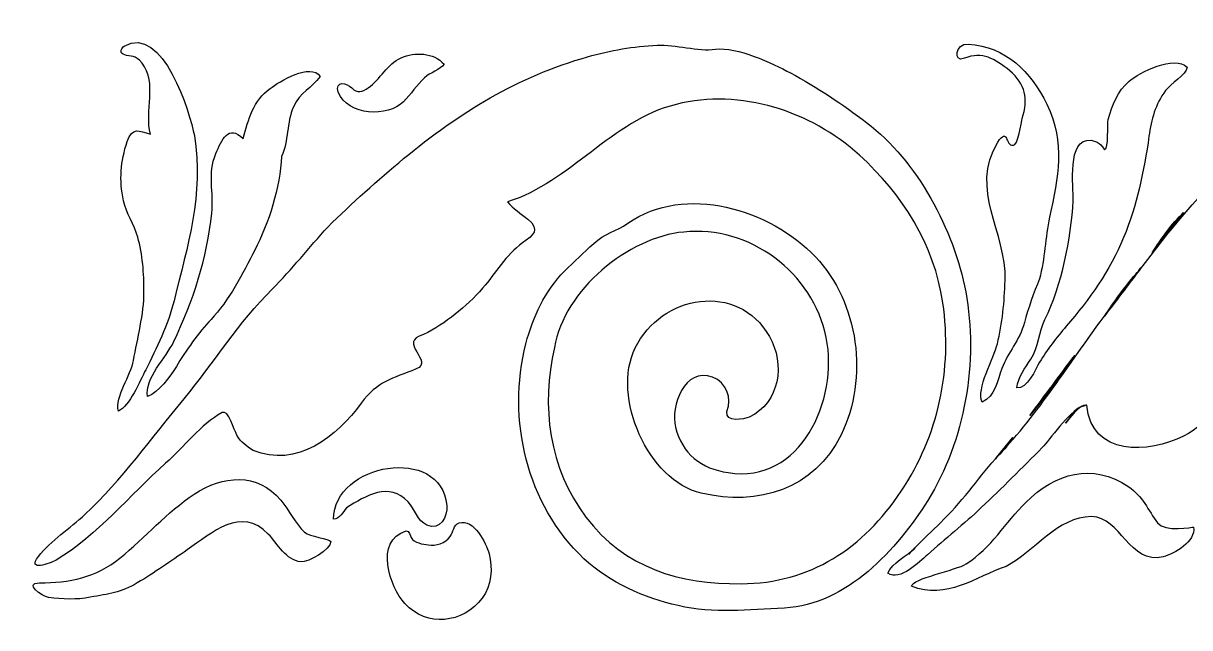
# Model space of a CAD drawing. Header units: centimetres. Extents: x -11.5 to 11.5, y -11.2 to 11.2.
# Drawn here: x -11.46 to -6.39, y 8.51 to 11.13 of the extents above; entities that cross this region are included whole.
import ezdxf

# ---------------------------------------------------------------- set-up
doc = ezdxf.new("R2010")
doc.units = ezdxf.units.CM
doc.header["$MEASUREMENT"] = 0
doc.layers.add('Layer 1', color=7, linetype='Continuous')

msp = doc.modelspace()

# ---------------------------------------------------------------- linework, layer by layer
at = {"layer": 'Layer 1'}
for points, knots in [([(-11.04471, 9.44969), (-10.99624, 9.46874), (-10.9506, 9.58151), (-10.92618, 9.62897), (-10.92618, 9.62897), (-10.879, 9.72075), (-10.82799, 9.82743), (-10.80325, 9.92771), (-10.80325, 9.92771), (-10.74382, 10.1688), (-10.67342, 10.38978), (-10.71483, 10.64523), (-10.71483, 10.64523), (-10.73295, 10.74106), (-10.85202, 11.13275), (-11.02013, 11.03351), (-11.02013, 11.03351), (-11.03008, 11.02761), (-11.04175, 11.00623), (-11.02349, 10.99851), (-11.02349, 10.99851), (-10.98454, 10.98208), (-10.97388, 11.00049), (-10.94208, 10.95999), (-10.94208, 10.95999), (-10.87406, 10.87329), (-10.93234, 10.74996), (-10.90546, 10.65183), (-10.90546, 10.65183), (-10.95819, 10.6671), (-10.98261, 10.68353), (-11.00621, 10.62016), (-11.00621, 10.62016), (-11.03555, 10.53097), (-11.0419, 10.45485), (-11.02227, 10.36238), (-11.02227, 10.36238), (-11.01039, 10.30645), (-10.97639, 10.25909), (-10.96049, 10.20445), (-10.96049, 10.20445), (-10.93953, 10.13103), (-10.93377, 10.04475), (-10.93356, 9.96886), (-10.93356, 9.96886), (-10.93356, 9.87004), (-10.96232, 9.76661), (-10.97888, 9.66914), (-10.97888, 9.66914), (-10.98934, 9.60611), (-11.06151, 9.51006), (-11.04471, 9.44969)], [0, 0, 0, 0, 0.0714286, 0.0714286, 0.0714286, 0.0714286, 0.1428571, 0.1428571, 0.1428571, 0.1428571, 0.2142857, 0.2142857, 0.2142857, 0.2142857, 0.2857143, 0.2857143, 0.2857143, 0.2857143, 0.3571429, 0.3571429, 0.3571429, 0.3571429, 0.4285714, 0.4285714, 0.4285714, 0.4285714, 0.5, 0.5, 0.5, 0.5, 0.5714286, 0.5714286, 0.5714286, 0.5714286, 0.6428571, 0.6428571, 0.6428571, 0.6428571, 0.7142857, 0.7142857, 0.7142857, 0.7142857, 0.7857143, 0.7857143, 0.7857143, 0.7857143, 0.8571429, 0.8571429, 0.8571429, 0.8571429, 1, 1, 1, 1]), ([(-4.9059, 11.06084), (-5.01726, 11.06372), (-5.12804, 11.04925), (-5.23787, 11.03216), (-5.23787, 11.03216), (-5.38553, 11.00377), (-5.52949, 10.95622), (-5.66427, 10.89085), (-5.66427, 10.89085), (-5.76373, 10.84259), (-5.86059, 10.78605), (-5.95325, 10.72276), (-5.95325, 10.72276), (-5.95783, 10.7189), (-5.96211, 10.71588), (-5.96521, 10.7148), (-5.96521, 10.7148), (-6.06266, 10.64736), (-6.15515, 10.57227), (-6.24038, 10.49083), (-6.24038, 10.49083), (-6.39794, 10.34031), (-6.52756, 10.17071), (-6.65826, 9.99847), (-6.65826, 9.99847), (-6.68366, 9.96489), (-6.70914, 9.93137), (-6.73478, 9.89798), (-6.73478, 9.89798), (-6.73637, 9.89589), (-6.73793, 9.89383), (-6.73952, 9.89176), (-6.73952, 9.89176), (-6.88888, 9.69697), (-7.02413, 9.47467), (-7.18981, 9.29264), (-7.18981, 9.29264), (-7.20375, 9.27573), (-7.21886, 9.26025), (-7.23614, 9.24279), (-7.23614, 9.24279), (-7.31485, 9.15058), (-7.3869, 9.04959), (-7.47395, 8.96514), (-7.47395, 8.96514), (-7.51144, 8.92876), (-7.54904, 8.89323), (-7.58547, 8.85573), (-7.58547, 8.85573), (-7.59425, 8.84668), (-7.60314, 8.83766), (-7.61222, 8.8289), (-7.61222, 8.8289), (-7.60314, 8.83766), (-7.59425, 8.84665), (-7.58547, 8.85573), (-7.58547, 8.85573), (-7.61894, 8.8212), (-7.68469, 8.79146), (-7.70268, 8.74529), (-7.70268, 8.74529), (-7.65138, 8.70917), (-7.5651, 8.79495), (-7.53123, 8.82546), (-7.53123, 8.82546), (-7.45416, 8.89489), (-7.37251, 8.95945), (-7.2971, 9.03059), (-7.2971, 9.03059), (-7.20727, 9.11534), (-7.11986, 9.20368), (-7.03268, 9.29123), (-7.03268, 9.29123), (-7.00172, 9.32235), (-6.91716, 9.44675), (-6.85943, 9.47059), (-6.85943, 9.47059), (-6.85858, 9.47093), (-6.85771, 9.47117), (-6.85686, 9.47149), (-6.85686, 9.47149), (-6.85334, 9.47276), (-6.84993, 9.47366), (-6.84665, 9.47411), (-6.84665, 9.47411), (-6.84607, 9.47419), (-6.84554, 9.47448), (-6.84496, 9.47453), (-6.84496, 9.47453), (-6.84546, 9.47448), (-6.84594, 9.47419), (-6.84642, 9.47411), (-6.84642, 9.47411), (-6.84404, 9.47443), (-6.84158, 9.47488), (-6.83933, 9.47469), (-6.83933, 9.47469), (-6.82012, 9.25297), (-6.56893, 9.264), (-6.41896, 9.3411), (-6.41896, 9.3411), (-6.30339, 9.40053), (-6.22687, 9.51565), (-6.13604, 9.60539), (-6.13604, 9.60539), (-6.12445, 9.61687), (-6.11254, 9.62849), (-6.10027, 9.63971), (-6.10027, 9.63971), (-6.07527, 9.66363), (-6.04595, 9.68601), (-6.01388, 9.69969), (-6.01388, 9.69969), (-6.01343, 9.69988), (-6.01303, 9.70011), (-6.01261, 9.7003), (-6.01261, 9.7003), (-5.9317, 9.73496), (-5.98538, 9.77518), (-6.03166, 9.82219), (-6.03166, 9.82219), (-5.95736, 9.86566), (-5.87608, 9.8986), (-5.81153, 9.95729), (-5.81153, 9.95729), (-5.75023, 10.01306), (-5.70747, 10.08627), (-5.64836, 10.14427), (-5.64836, 10.14427), (-5.64659, 10.14602), (-5.64489, 10.14779), (-5.64309, 10.14948), (-5.64309, 10.14948), (-5.64489, 10.14779), (-5.64658, 10.14601), (-5.64836, 10.14427), (-5.64836, 10.14427), (-5.61767, 10.17544), (-5.54414, 10.1839), (-5.52586, 10.21449), (-5.52586, 10.21449), (-5.48503, 10.28278), (-5.66879, 10.35292), (-5.70369, 10.37628), (-5.70369, 10.37628), (-5.47382, 10.42674), (-5.29359, 10.57681), (-5.08615, 10.67981), (-5.08615, 10.67981), (-5.15293, 10.64832), (-5.22096, 10.61472), (-5.28229, 10.57535), (-5.28229, 10.57535), (-5.21014, 10.62276), (-5.13179, 10.66647), (-5.05081, 10.69661), (-5.05081, 10.69661), (-5.03052, 10.70598), (-5.01006, 10.715), (-4.98914, 10.7232), (-4.98914, 10.7232), (-4.71773, 10.82948), (-4.41753, 10.79128), (-4.16943, 10.64734), (-4.16943, 10.64734), (-4.02653, 10.56445), (-3.91347, 10.43959), (-3.83357, 10.29341), (-3.83357, 10.29341), (-3.85669, 10.3413), (-3.88284, 10.38742), (-3.91347, 10.42909), (-3.91347, 10.42909), (-3.86709, 10.36813), (-3.83042, 10.3004), (-3.80126, 10.22941), (-3.80126, 10.22941), (-3.65143, 9.90561), (-3.65513, 9.4976), (-3.84783, 9.2024), (-3.84783, 9.2024), (-4.00385, 8.9634), (-4.201, 8.7991), (-4.47944, 8.72877), (-4.47944, 8.72877), (-4.52696, 8.71676), (-4.57591, 8.70946), (-4.6253, 8.70654), (-4.6253, 8.70654), (-4.5976, 8.7072), (-4.56923, 8.70985), (-4.53955, 8.71543), (-4.53955, 8.71543), (-4.60239, 8.70358), (-4.66068, 8.70149), (-4.71888, 8.70657), (-4.71888, 8.70657), (-4.90792, 8.71707), (-5.0953, 8.79216), (-5.22931, 8.92813), (-5.22931, 8.92813), (-5.39034, 9.09151), (-5.46183, 9.32964), (-5.44815, 9.55906), (-5.44815, 9.55906), (-5.45887, 9.47045), (-5.45844, 9.38152), (-5.43508, 9.29138), (-5.43508, 9.29138), (-5.46704, 9.40293), (-5.46209, 9.51913), (-5.44082, 9.63227), (-5.44082, 9.63227), (-5.41071, 9.84619), (-5.30485, 10.04415), (-5.12636, 10.15644), (-5.12636, 10.15644), (-5.1329, 10.15279), (-5.13951, 10.14932), (-5.14591, 10.14541), (-5.14591, 10.14541), (-5.13017, 10.16121), (-5.11572, 10.16711), (-5.09828, 10.1733), (-5.09828, 10.1733), (-5.03748, 10.20706), (-4.96906, 10.23138), (-4.89286, 10.24355), (-4.89286, 10.24355), (-4.89228, 10.24363), (-4.89167, 10.24366), (-4.89109, 10.24374), (-4.89109, 10.24374), (-4.88194, 10.24517), (-4.87275, 10.24625), (-4.86347, 10.24684), (-4.86347, 10.24684), (-4.86283, 10.24687), (-4.8622, 10.24687), (-4.86154, 10.24689), (-4.86154, 10.24689), (-4.74737, 10.25708), (-4.6232, 10.22747), (-4.51774, 10.18942), (-4.51774, 10.18942), (-4.38024, 10.13981), (-4.30409, 10.03644), (-4.24657, 9.90536), (-4.24657, 9.90536), (-4.16122, 9.71086), (-4.21141, 9.43662), (-4.37698, 9.29751), (-4.37698, 9.29751), (-4.4127, 9.26751), (-4.45834, 9.246), (-4.50771, 9.23351), (-4.50771, 9.23351), (-4.47649, 9.2411), (-4.44688, 9.25203), (-4.42085, 9.26687), (-4.42085, 9.26687), (-4.51547, 9.21049), (-4.64019, 9.19572), (-4.73573, 9.24086), (-4.73573, 9.24086), (-4.83246, 9.27428), (-4.90517, 9.35016), (-4.89824, 9.4738), (-4.89824, 9.4738), (-4.90194, 9.52428), (-4.8871, 9.57363), (-4.84551, 9.61242), (-4.84551, 9.61242), (-4.84644, 9.61134), (-4.84723, 9.61012), (-4.84813, 9.60901), (-4.84813, 9.60901), (-4.81178, 9.65089), (-4.76053, 9.67076), (-4.70991, 9.62565), (-4.70991, 9.62565), (-4.71105, 9.62668), (-4.71224, 9.62769), (-4.71346, 9.62867), (-4.71346, 9.62867), (-4.71224, 9.62769), (-4.71105, 9.62666), (-4.70991, 9.62565), (-4.70991, 9.62565), (-4.70848, 9.62438), (-4.70758, 9.62311), (-4.70631, 9.62184), (-4.70631, 9.62184), (-4.70708, 9.62263), (-4.70769, 9.62356), (-4.70848, 9.62433), (-4.70848, 9.62433), (-4.70753, 9.62346), (-4.70681, 9.62235), (-4.70591, 9.62142), (-4.70591, 9.62142), (-4.70276, 9.61824), (-4.69985, 9.61507), (-4.69752, 9.61195), (-4.69752, 9.61195), (-4.69718, 9.61145), (-4.69688, 9.61092), (-4.69654, 9.61042), (-4.69654, 9.61042), (-4.69389, 9.60664), (-4.69172, 9.60291), (-4.69011, 9.59918), (-4.69011, 9.59918), (-4.68966, 9.59825), (-4.689, 9.59749), (-4.68858, 9.59651), (-4.68858, 9.59651), (-4.689, 9.59744), (-4.68964, 9.5982), (-4.69009, 9.5991), (-4.69009, 9.5991), (-4.67903, 9.57349), (-4.69043, 9.54928), (-4.6993, 9.52581), (-4.6993, 9.52581), (-4.68993, 9.54113), (-4.6807, 9.55637), (-4.68141, 9.56756), (-4.68141, 9.56756), (-4.68003, 9.54605), (-4.69125, 9.53232), (-4.70215, 9.51769), (-4.70215, 9.51769), (-4.70945, 9.49602), (-4.71173, 9.47488), (-4.68813, 9.45379), (-4.68813, 9.45379), (-4.63916, 9.41005), (-4.5719, 9.43524), (-4.51858, 9.47969), (-4.51858, 9.47969), (-4.51932, 9.47935), (-4.52001, 9.47892), (-4.52075, 9.47861), (-4.52075, 9.47861), (-4.51138, 9.48634), (-4.50204, 9.49467), (-4.49307, 9.50343), (-4.49307, 9.50343), (-4.47632, 9.52084), (-4.46206, 9.53955), (-4.4515, 9.55756), (-4.4515, 9.55756), (-4.4424, 9.5742), (-4.43494, 9.59166), (-4.42988, 9.60992), (-4.42988, 9.60992), (-4.42943, 9.61151), (-4.42901, 9.61312), (-4.42861, 9.61471), (-4.42861, 9.61471), (-4.4234, 9.635), (-4.42083, 9.65596), (-4.42049, 9.67699), (-4.42049, 9.67699), (-4.4198, 9.76737), (-4.46494, 9.8567), (-4.53873, 9.91041), (-4.53873, 9.91041), (-4.59368, 9.95042), (-4.65406, 9.97087), (-4.71447, 9.97529), (-4.71447, 9.97529), (-4.76352, 9.97706), (-4.81361, 9.96984), (-4.86126, 9.95481), (-4.86126, 9.95481), (-4.98429, 9.91089), (-5.08616, 9.80307), (-5.11113, 9.66382), (-5.11113, 9.66382), (-5.1124, 9.65588), (-5.11367, 9.64794), (-5.11457, 9.63998), (-5.11457, 9.63998), (-5.11465, 9.63919), (-5.11481, 9.63842), (-5.11491, 9.63765), (-5.11491, 9.63765), (-5.11631, 9.6245), (-5.11711, 9.61156), (-5.11766, 9.5987), (-5.11766, 9.5987), (-5.11856, 9.57343), (-5.11777, 9.54811), (-5.11544, 9.52298), (-5.11544, 9.52298), (-5.11658, 9.53547), (-5.11745, 9.54801), (-5.11795, 9.56055), (-5.11795, 9.56055), (-5.11721, 9.52666), (-5.11358, 9.49387), (-5.10689, 9.46252), (-5.10689, 9.46252), (-5.11054, 9.48141), (-5.11332, 9.50073), (-5.11522, 9.52023), (-5.11522, 9.52023), (-5.11331, 9.50076), (-5.11054, 9.48142), (-5.10689, 9.46252), (-5.10689, 9.46252), (-5.07316, 9.30478), (-4.96499, 9.18264), (-4.79124, 9.13113), (-4.79124, 9.13113), (-4.77036, 9.12494), (-4.74962, 9.12026), (-4.72901, 9.11671), (-4.72901, 9.11671), (-4.654, 9.10509), (-4.5773, 9.11068), (-4.50356, 9.12885), (-4.50356, 9.12885), (-4.39902, 9.15933), (-4.30645, 9.22362), (-4.23601, 9.31115), (-4.23601, 9.31115), (-4.23487, 9.31263), (-4.23363, 9.31406), (-4.23249, 9.31557), (-4.23249, 9.31557), (-4.23122, 9.31718), (-4.23003, 9.31885), (-4.22876, 9.32046), (-4.22876, 9.32046), (-4.21926, 9.33305), (-4.21005, 9.34583), (-4.20127, 9.35896), (-4.20127, 9.35896), (-4.19939, 9.36184), (-4.19757, 9.36481), (-4.19574, 9.36774), (-4.19574, 9.36774), (-4.19254, 9.37263), (-4.1896, 9.37769), (-4.18653, 9.38269), (-4.18653, 9.38269), (-4.16465, 9.41968), (-4.14618, 9.4595), (-4.13181, 9.50173), (-4.13181, 9.50173), (-4.10517, 9.57997), (-4.09461, 9.65625), (-4.09728, 9.72906), (-4.09728, 9.72906), (-4.10154, 9.80476), (-4.12022, 9.87821), (-4.14975, 9.95078), (-4.14975, 9.95078), (-4.27791, 10.23346), (-4.61862, 10.41047), (-4.94628, 10.33601), (-4.94628, 10.33601), (-4.96181, 10.33246), (-4.97695, 10.32839), (-4.99184, 10.32402), (-4.99184, 10.32402), (-4.99488, 10.32315), (-4.99793, 10.32225), (-5.00097, 10.32129), (-5.00097, 10.32129), (-5.24478, 10.24652), (-5.40277, 10.0615), (-5.50908, 9.83144), (-5.50908, 9.83144), (-5.6296, 9.57064), (-5.57112, 9.29076), (-5.44545, 9.04526), (-5.44545, 9.04526), (-5.4423, 9.03917), (-5.43915, 9.03312), (-5.43598, 9.02706), (-5.43598, 9.02706), (-5.3792, 8.92125), (-5.29879, 8.83553), (-5.20405, 8.76965), (-5.20405, 8.76965), (-5.19786, 8.76544), (-5.19164, 8.76124), (-5.18534, 8.75716), (-5.18534, 8.75716), (-5.19164, 8.76121), (-5.19785, 8.76544), (-5.20405, 8.76965), (-5.20405, 8.76965), (-5.10843, 8.70316), (-4.99828, 8.65691), (-4.88308, 8.63056), (-4.88308, 8.63056), (-4.88493, 8.63101), (-4.88681, 8.63146), (-4.88864, 8.63194), (-4.88864, 8.63194), (-4.88681, 8.63146), (-4.88494, 8.63101), (-4.88308, 8.63056), (-4.88308, 8.63056), (-4.74825, 8.59971), (-4.60664, 8.59608), (-4.47348, 8.61945), (-4.47348, 8.61945), (-4.46774, 8.62048), (-4.46197, 8.62154), (-4.45626, 8.62268), (-4.45626, 8.62268), (-4.45057, 8.62379), (-4.44486, 8.6249), (-4.43919, 8.62612), (-4.43919, 8.62612), (-4.43292, 8.62744), (-4.42665, 8.62895), (-4.42038, 8.63041), (-4.42038, 8.63041), (-4.2733, 8.66502), (-4.13897, 8.73738), (-4.02361, 8.83501), (-4.02361, 8.83501), (-4.01483, 8.84252), (-4.00607, 8.85006), (-3.99747, 8.85779), (-3.99747, 8.85779), (-3.93175, 8.91708), (-3.87275, 8.98466), (-3.82168, 9.05805), (-3.82168, 9.05805), (-3.81983, 9.06101), (-3.81816, 9.06416), (-3.81634, 9.06718), (-3.81634, 9.06718), (-3.80827, 9.08279), (-3.80012, 9.09835), (-3.7903, 9.11274), (-3.7903, 9.11274), (-3.79853, 9.09708), (-3.80734, 9.08202), (-3.81634, 9.06718), (-3.81634, 9.06718), (-3.8174, 9.06517), (-3.81846, 9.06318), (-3.81949, 9.06117), (-3.81949, 9.06117), (-3.719, 9.20659), (-3.64976, 9.37441), (-3.6215, 9.54541), (-3.6215, 9.54541), (-3.62203, 9.54234), (-3.62256, 9.53927), (-3.62317, 9.5362), (-3.62317, 9.5362), (-3.62256, 9.53927), (-3.62206, 9.54234), (-3.6215, 9.54541), (-3.6215, 9.54541), (-3.62071, 9.55023), (-3.61978, 9.55501), (-3.61904, 9.5598), (-3.61904, 9.5598), (-3.5526, 9.99784), (-3.74117, 10.57479), (-4.12101, 10.83808), (-4.12101, 10.83808), (-4.11905, 10.8366), (-4.11715, 10.83509), (-4.11519, 10.83358), (-4.11519, 10.83358), (-4.10511, 10.82622), (-4.09519, 10.8186), (-4.08553, 10.81064), (-4.08553, 10.81064), (-4.09508, 10.81876), (-4.10529, 10.82596), (-4.11519, 10.83358), (-4.11519, 10.83358), (-4.1212, 10.83797), (-4.12733, 10.84215), (-4.13347, 10.84633), (-4.13347, 10.84633), (-4.14149, 10.85167), (-4.14948, 10.85699), (-4.15768, 10.86205), (-4.15768, 10.86205), (-4.15959, 10.86324), (-4.16146, 10.86446), (-4.1634, 10.86562), (-4.1634, 10.86562), (-4.17594, 10.87327), (-4.18867, 10.88062), (-4.20161, 10.88758), (-4.20161, 10.88758), (-4.21151, 10.8929), (-4.22151, 10.89795), (-4.23151, 10.90301), (-4.23151, 10.90301), (-4.26315, 10.91851), (-4.29565, 10.93225), (-4.32845, 10.94458), (-4.32845, 10.94458), (-4.40468, 10.97323), (-4.47865, 10.9975), (-4.55515, 11.0211), (-4.55515, 11.0211), (-4.64831, 11.04311), (-4.74332, 11.05626), (-4.83889, 11.06092), (-4.83889, 11.06092), (-4.86124, 11.0606), (-4.88357, 11.06026), (-4.9059, 11.06084)], [0, 0, 0, 0, 0.0064103, 0.0064103, 0.0064103, 0.0064103, 0.0128205, 0.0128205, 0.0128205, 0.0128205, 0.0192308, 0.0192308, 0.0192308, 0.0192308, 0.025641, 0.025641, 0.025641, 0.025641, 0.0320513, 0.0320513, 0.0320513, 0.0320513, 0.0384615, 0.0384615, 0.0384615, 0.0384615, 0.0448718, 0.0448718, 0.0448718, 0.0448718, 0.0512821, 0.0512821, 0.0512821, 0.0512821, 0.0576923, 0.0576923, 0.0576923, 0.0576923, 0.0641026, 0.0641026, 0.0641026, 0.0641026, 0.0705128, 0.0705128, 0.0705128, 0.0705128, 0.0769231, 0.0769231, 0.0769231, 0.0769231, 0.0833333, 0.0833333, 0.0833333, 0.0833333, 0.0897436, 0.0897436, 0.0897436, 0.0897436, 0.0961538, 0.0961538, 0.0961538, 0.0961538, 0.1025641, 0.1025641, 0.1025641, 0.1025641, 0.1089744, 0.1089744, 0.1089744, 0.1089744, 0.1153846, 0.1153846, 0.1153846, 0.1153846, 0.1217949, 0.1217949, 0.1217949, 0.1217949, 0.1282051, 0.1282051, 0.1282051, 0.1282051, 0.1346154, 0.1346154, 0.1346154, 0.1346154, 0.1410256, 0.1410256, 0.1410256, 0.1410256, 0.1474359, 0.1474359, 0.1474359, 0.1474359, 0.1538462, 0.1538462, 0.1538462, 0.1538462, 0.1602564, 0.1602564, 0.1602564, 0.1602564, 0.1666667, 0.1666667, 0.1666667, 0.1666667, 0.1730769, 0.1730769, 0.1730769, 0.1730769, 0.1794872, 0.1794872, 0.1794872, 0.1794872, 0.1858974, 0.1858974, 0.1858974, 0.1858974, 0.1923077, 0.1923077, 0.1923077, 0.1923077, 0.1987179, 0.1987179, 0.1987179, 0.1987179, 0.2051282, 0.2051282, 0.2051282, 0.2051282, 0.2115385, 0.2115385, 0.2115385, 0.2115385, 0.2179487, 0.2179487, 0.2179487, 0.2179487, 0.224359, 0.224359, 0.224359, 0.224359, 0.2307692, 0.2307692, 0.2307692, 0.2307692, 0.2371795, 0.2371795, 0.2371795, 0.2371795, 0.2435897, 0.2435897, 0.2435897, 0.2435897, 0.25, 0.25, 0.25, 0.25, 0.2564103, 0.2564103, 0.2564103, 0.2564103, 0.2628205, 0.2628205, 0.2628205, 0.2628205, 0.2692308, 0.2692308, 0.2692308, 0.2692308, 0.275641, 0.275641, 0.275641, 0.275641, 0.2820513, 0.2820513, 0.2820513, 0.2820513, 0.2884615, 0.2884615, 0.2884615, 0.2884615, 0.2948718, 0.2948718, 0.2948718, 0.2948718, 0.3012821, 0.3012821, 0.3012821, 0.3012821, 0.3076923, 0.3076923, 0.3076923, 0.3076923, 0.3141026, 0.3141026, 0.3141026, 0.3141026, 0.3205128, 0.3205128, 0.3205128, 0.3205128, 0.3269231, 0.3269231, 0.3269231, 0.3269231, 0.3333333, 0.3333333, 0.3333333, 0.3333333, 0.3397436, 0.3397436, 0.3397436, 0.3397436, 0.3461538, 0.3461538, 0.3461538, 0.3461538, 0.3525641, 0.3525641, 0.3525641, 0.3525641, 0.3589744, 0.3589744, 0.3589744, 0.3589744, 0.3653846, 0.3653846, 0.3653846, 0.3653846, 0.3717949, 0.3717949, 0.3717949, 0.3717949, 0.3782051, 0.3782051, 0.3782051, 0.3782051, 0.3846154, 0.3846154, 0.3846154, 0.3846154, 0.3910256, 0.3910256, 0.3910256, 0.3910256, 0.3974359, 0.3974359, 0.3974359, 0.3974359, 0.4038462, 0.4038462, 0.4038462, 0.4038462, 0.4102564, 0.4102564, 0.4102564, 0.4102564, 0.4166667, 0.4166667, 0.4166667, 0.4166667, 0.4230769, 0.4230769, 0.4230769, 0.4230769, 0.4294872, 0.4294872, 0.4294872, 0.4294872, 0.4358974, 0.4358974, 0.4358974, 0.4358974, 0.4423077, 0.4423077, 0.4423077, 0.4423077, 0.4487179, 0.4487179, 0.4487179, 0.4487179, 0.4551282, 0.4551282, 0.4551282, 0.4551282, 0.4615385, 0.4615385, 0.4615385, 0.4615385, 0.4679487, 0.4679487, 0.4679487, 0.4679487, 0.474359, 0.474359, 0.474359, 0.474359, 0.4807692, 0.4807692, 0.4807692, 0.4807692, 0.4871795, 0.4871795, 0.4871795, 0.4871795, 0.4935897, 0.4935897, 0.4935897, 0.4935897, 0.5, 0.5, 0.5, 0.5, 0.5064103, 0.5064103, 0.5064103, 0.5064103, 0.5128205, 0.5128205, 0.5128205, 0.5128205, 0.5192308, 0.5192308, 0.5192308, 0.5192308, 0.525641, 0.525641, 0.525641, 0.525641, 0.5320513, 0.5320513, 0.5320513, 0.5320513, 0.5384615, 0.5384615, 0.5384615, 0.5384615, 0.5448718, 0.5448718, 0.5448718, 0.5448718, 0.5512821, 0.5512821, 0.5512821, 0.5512821, 0.5576923, 0.5576923, 0.5576923, 0.5576923, 0.5641026, 0.5641026, 0.5641026, 0.5641026, 0.5705128, 0.5705128, 0.5705128, 0.5705128, 0.5769231, 0.5769231, 0.5769231, 0.5769231, 0.5833333, 0.5833333, 0.5833333, 0.5833333, 0.5897436, 0.5897436, 0.5897436, 0.5897436, 0.5961538, 0.5961538, 0.5961538, 0.5961538, 0.6025641, 0.6025641, 0.6025641, 0.6025641, 0.6089744, 0.6089744, 0.6089744, 0.6089744, 0.6153846, 0.6153846, 0.6153846, 0.6153846, 0.6217949, 0.6217949, 0.6217949, 0.6217949, 0.6282051, 0.6282051, 0.6282051, 0.6282051, 0.6346154, 0.6346154, 0.6346154, 0.6346154, 0.6410256, 0.6410256, 0.6410256, 0.6410256, 0.6474359, 0.6474359, 0.6474359, 0.6474359, 0.6538462, 0.6538462, 0.6538462, 0.6538462, 0.6602564, 0.6602564, 0.6602564, 0.6602564, 0.6666667, 0.6666667, 0.6666667, 0.6666667, 0.6730769, 0.6730769, 0.6730769, 0.6730769, 0.6794872, 0.6794872, 0.6794872, 0.6794872, 0.6858974, 0.6858974, 0.6858974, 0.6858974, 0.6923077, 0.6923077, 0.6923077, 0.6923077, 0.6987179, 0.6987179, 0.6987179, 0.6987179, 0.7051282, 0.7051282, 0.7051282, 0.7051282, 0.7115385, 0.7115385, 0.7115385, 0.7115385, 0.7179487, 0.7179487, 0.7179487, 0.7179487, 0.724359, 0.724359, 0.724359, 0.724359, 0.7307692, 0.7307692, 0.7307692, 0.7307692, 0.7371795, 0.7371795, 0.7371795, 0.7371795, 0.7435897, 0.7435897, 0.7435897, 0.7435897, 0.75, 0.75, 0.75, 0.75, 0.7564103, 0.7564103, 0.7564103, 0.7564103, 0.7628205, 0.7628205, 0.7628205, 0.7628205, 0.7692308, 0.7692308, 0.7692308, 0.7692308, 0.775641, 0.775641, 0.775641, 0.775641, 0.7820513, 0.7820513, 0.7820513, 0.7820513, 0.7884615, 0.7884615, 0.7884615, 0.7884615, 0.7948718, 0.7948718, 0.7948718, 0.7948718, 0.8012821, 0.8012821, 0.8012821, 0.8012821, 0.8076923, 0.8076923, 0.8076923, 0.8076923, 0.8141026, 0.8141026, 0.8141026, 0.8141026, 0.8205128, 0.8205128, 0.8205128, 0.8205128, 0.8269231, 0.8269231, 0.8269231, 0.8269231, 0.8333333, 0.8333333, 0.8333333, 0.8333333, 0.8397436, 0.8397436, 0.8397436, 0.8397436, 0.8461538, 0.8461538, 0.8461538, 0.8461538, 0.8525641, 0.8525641, 0.8525641, 0.8525641, 0.8589744, 0.8589744, 0.8589744, 0.8589744, 0.8653846, 0.8653846, 0.8653846, 0.8653846, 0.8717949, 0.8717949, 0.8717949, 0.8717949, 0.8782051, 0.8782051, 0.8782051, 0.8782051, 0.8846154, 0.8846154, 0.8846154, 0.8846154, 0.8910256, 0.8910256, 0.8910256, 0.8910256, 0.8974359, 0.8974359, 0.8974359, 0.8974359, 0.9038462, 0.9038462, 0.9038462, 0.9038462, 0.9102564, 0.9102564, 0.9102564, 0.9102564, 0.9166667, 0.9166667, 0.9166667, 0.9166667, 0.9230769, 0.9230769, 0.9230769, 0.9230769, 0.9294872, 0.9294872, 0.9294872, 0.9294872, 0.9358974, 0.9358974, 0.9358974, 0.9358974, 0.9423077, 0.9423077, 0.9423077, 0.9423077, 0.9487179, 0.9487179, 0.9487179, 0.9487179, 0.9551282, 0.9551282, 0.9551282, 0.9551282, 0.9615385, 0.9615385, 0.9615385, 0.9615385, 0.9679487, 0.9679487, 0.9679487, 0.9679487, 0.974359, 0.974359, 0.974359, 0.974359, 0.9807692, 0.9807692, 0.9807692, 0.9807692, 0.9871795, 0.9871795, 0.9871795, 0.9871795, 1, 1, 1, 1]), ([(-7.37029, 10.98096), (-7.29277, 11.01226), (-7.23776, 10.97961), (-7.17349, 10.92648), (-7.17349, 10.92648), (-7.10523, 10.87004), (-7.09247, 10.80422), (-7.11946, 10.71979), (-7.11946, 10.71979), (-7.12353, 10.70714), (-7.13978, 10.59575), (-7.1579, 10.60441), (-7.1579, 10.60441), (-7.19587, 10.5978), (-7.17772, 10.68521), (-7.22598, 10.61735), (-7.22598, 10.61735), (-7.35092, 10.40841), (-7.18645, 10.22944), (-7.1937, 10.01579), (-7.1937, 10.01579), (-7.19682, 9.92348), (-7.20537, 9.83132), (-7.22725, 9.74147), (-7.22725, 9.74147), (-7.24178, 9.68173), (-7.32078, 9.54282), (-7.29398, 9.48829), (-7.29398, 9.48829), (-7.23651, 9.51128), (-7.22683, 9.58423), (-7.20828, 9.63368), (-7.20828, 9.63368), (-7.18111, 9.70594), (-7.13084, 9.75478), (-7.10988, 9.83418), (-7.10988, 9.83418), (-7.09345, 9.89644), (-7.06858, 9.96343), (-7.04447, 10.02304), (-7.04447, 10.02304), (-7.0205, 10.11223), (-7.01944, 10.20208), (-7.00065, 10.2917), (-7.00065, 10.2917), (-6.96377, 10.46754), (-6.92993, 10.61137), (-7.01279, 10.78115), (-7.01279, 10.78115), (-7.08198, 10.92294), (-7.18982, 11.03126), (-7.35418, 11.04298), (-7.35418, 11.04298), (-7.40942, 11.04692), (-7.42233, 10.95995), (-7.37029, 10.98096)], [0, 0, 0, 0, 0.0666667, 0.0666667, 0.0666667, 0.0666667, 0.1333333, 0.1333333, 0.1333333, 0.1333333, 0.2, 0.2, 0.2, 0.2, 0.2666667, 0.2666667, 0.2666667, 0.2666667, 0.3333333, 0.3333333, 0.3333333, 0.3333333, 0.4, 0.4, 0.4, 0.4, 0.4666667, 0.4666667, 0.4666667, 0.4666667, 0.5333333, 0.5333333, 0.5333333, 0.5333333, 0.6, 0.6, 0.6, 0.6, 0.6666667, 0.6666667, 0.6666667, 0.6666667, 0.7333333, 0.7333333, 0.7333333, 0.7333333, 0.8, 0.8, 0.8, 0.8, 0.8666667, 0.8666667, 0.8666667, 0.8666667, 1, 1, 1, 1]), ([(-11.31496, 8.80291), (-11.13364, 8.91165), (-10.99624, 9.08395), (-10.83972, 9.22296), (-10.83972, 9.22296), (-10.76013, 9.29368), (-10.68729, 9.39176), (-10.59347, 9.44309), (-10.59347, 9.44309), (-10.56778, 9.4573), (-10.5428, 9.3675), (-10.52973, 9.34448), (-10.52973, 9.34448), (-10.51153, 9.31241), (-10.48922, 9.29847), (-10.46004, 9.27878), (-10.46004, 9.27878), (-10.27057, 9.20009), (-10.09605, 9.33982), (-9.99014, 9.48381), (-9.99014, 9.48381), (-9.92021, 9.57895), (-9.85425, 9.59036), (-9.75101, 9.6324), (-9.75101, 9.6324), (-9.6701, 9.66534), (-9.83793, 9.74982), (-9.71937, 9.78192), (-9.71937, 9.78192), (-9.62412, 9.82907), (-9.53334, 9.90249), (-9.46304, 9.98279), (-9.46304, 9.98279), (-9.4065, 10.04965), (-9.36178, 10.12678), (-9.2904, 10.17932), (-9.2904, 10.17932), (-9.24233, 10.21469), (-9.21081, 10.23509), (-9.26659, 10.28269), (-9.26659, 10.28269), (-9.29583, 10.30769), (-9.33038, 10.3274), (-9.35517, 10.35751), (-9.35517, 10.35751), (-9.08085, 10.44305), (-8.90072, 10.71203), (-8.62286, 10.78092), (-8.62286, 10.78092), (-8.34113, 10.85077), (-8.03927, 10.7534), (-7.82615, 10.5601), (-7.82615, 10.5601), (-7.64089, 10.39201), (-7.50055, 10.17095), (-7.4642, 9.91978), (-7.4642, 9.91978), (-7.42213, 9.62861), (-7.48285, 9.34495), (-7.64525, 9.10126), (-7.64525, 9.10126), (-7.80995, 8.85424), (-8.039, 8.70161), (-8.34013, 8.69994), (-8.34013, 8.69994), (-8.60826, 8.69843), (-8.84469, 8.76669), (-9.01434, 8.98926), (-9.01434, 8.98926), (-9.17439, 9.19923), (-9.21056, 9.47374), (-9.15068, 9.72602), (-9.15068, 9.72602), (-9.11057, 9.97375), (-8.82844, 10.20584), (-8.58908, 10.22682), (-8.58908, 10.22682), (-8.3046, 10.25727), (-8.02742, 10.05066), (-7.97035, 9.7684), (-7.97035, 9.7684), (-7.91598, 9.49948), (-8.08063, 9.12956), (-8.39718, 9.18304), (-8.39718, 9.18304), (-8.51222, 9.19802), (-8.59713, 9.2644), (-8.6253, 9.37965), (-8.6253, 9.37965), (-8.64729, 9.4695), (-8.58656, 9.64233), (-8.46422, 9.59645), (-8.46422, 9.59645), (-8.40395, 9.57385), (-8.37908, 9.5066), (-8.40188, 9.44791), (-8.40188, 9.44791), (-8.41109, 9.39891), (-8.32624, 9.41378), (-8.30504, 9.42354), (-8.30504, 9.42354), (-8.1714, 9.48506), (-8.14904, 9.65471), (-8.21741, 9.77356), (-8.21741, 9.77356), (-8.35436, 10.01454), (-8.68795, 9.95406), (-8.80039, 9.72403), (-8.80039, 9.72403), (-8.90421, 9.5116), (-8.74432, 9.14642), (-8.51316, 9.093), (-8.51316, 9.093), (-8.26681, 9.0359), (-8.02238, 9.10888), (-7.90618, 9.34663), (-7.90618, 9.34663), (-7.78553, 9.59341), (-7.82855, 9.91882), (-8.01741, 10.119), (-8.01741, 10.119), (-8.21169, 10.32493), (-8.58478, 10.43885), (-8.8327, 10.26497), (-8.8327, 10.26497), (-8.88234, 10.23012), (-8.93496, 10.22084), (-8.98036, 10.17739), (-8.98036, 10.17739), (-9.02425, 10.1354), (-9.06444, 10.09995), (-9.10707, 10.05687), (-9.10707, 10.05687), (-9.1915, 9.97159), (-9.245, 9.85838), (-9.27471, 9.7422), (-9.27471, 9.7422), (-9.35866, 9.41396), (-9.27169, 9.04333), (-9.02291, 8.80841), (-9.02291, 8.80841), (-8.91292, 8.7061), (-8.75909, 8.63725), (-8.61408, 8.60505), (-8.61408, 8.60505), (-8.45567, 8.56986), (-8.31214, 8.58666), (-8.1518, 8.59463), (-8.1518, 8.59463), (-7.88198, 8.6072), (-7.66158, 8.85098), (-7.5299, 9.06096), (-7.5299, 9.06096), (-7.36684, 9.32094), (-7.30921, 9.66821), (-7.36493, 9.96761), (-7.36493, 9.96761), (-7.4147, 10.23521), (-7.57607, 10.53641), (-7.79533, 10.70204), (-7.79533, 10.70204), (-7.89905, 10.78038), (-8.01142, 10.85632), (-8.1259, 10.91744), (-8.1259, 10.91744), (-8.20559, 10.96001), (-8.35839, 11.03259), (-8.45152, 11.0202), (-8.45152, 11.0202), (-8.52857, 11.00996), (-8.62437, 11.04171), (-8.70523, 11.03795), (-8.70523, 11.03795), (-8.80731, 11.03348), (-8.90851, 11.01501), (-9.00688, 10.98739), (-9.00688, 10.98739), (-9.30706, 10.90318), (-9.56728, 10.744), (-9.80586, 10.5453), (-9.80586, 10.5453), (-9.91863, 10.45143), (-10.03144, 10.35194), (-10.13543, 10.2482), (-10.13543, 10.2482), (-10.21716, 10.15925), (-10.29111, 10.06479), (-10.37647, 9.97909), (-10.37647, 9.97909), (-10.52342, 9.83494), (-10.62838, 9.66051), (-10.75919, 9.50316), (-10.75919, 9.50316), (-10.90083, 9.33271), (-11.02762, 9.15256), (-11.19016, 9.00056), (-11.19016, 9.00056), (-11.25369, 8.9405), (-11.33862, 8.88811), (-11.39193, 8.81879), (-11.39193, 8.81879), (-11.44386, 8.75119), (-11.34121, 8.78722), (-11.31496, 8.80291)], [0, 0, 0, 0, 0.0192308, 0.0192308, 0.0192308, 0.0192308, 0.0384615, 0.0384615, 0.0384615, 0.0384615, 0.0576923, 0.0576923, 0.0576923, 0.0576923, 0.0769231, 0.0769231, 0.0769231, 0.0769231, 0.0961538, 0.0961538, 0.0961538, 0.0961538, 0.1153846, 0.1153846, 0.1153846, 0.1153846, 0.1346154, 0.1346154, 0.1346154, 0.1346154, 0.1538462, 0.1538462, 0.1538462, 0.1538462, 0.1730769, 0.1730769, 0.1730769, 0.1730769, 0.1923077, 0.1923077, 0.1923077, 0.1923077, 0.2115385, 0.2115385, 0.2115385, 0.2115385, 0.2307692, 0.2307692, 0.2307692, 0.2307692, 0.25, 0.25, 0.25, 0.25, 0.2692308, 0.2692308, 0.2692308, 0.2692308, 0.2884615, 0.2884615, 0.2884615, 0.2884615, 0.3076923, 0.3076923, 0.3076923, 0.3076923, 0.3269231, 0.3269231, 0.3269231, 0.3269231, 0.3461538, 0.3461538, 0.3461538, 0.3461538, 0.3653846, 0.3653846, 0.3653846, 0.3653846, 0.3846154, 0.3846154, 0.3846154, 0.3846154, 0.4038462, 0.4038462, 0.4038462, 0.4038462, 0.4230769, 0.4230769, 0.4230769, 0.4230769, 0.4423077, 0.4423077, 0.4423077, 0.4423077, 0.4615385, 0.4615385, 0.4615385, 0.4615385, 0.4807692, 0.4807692, 0.4807692, 0.4807692, 0.5, 0.5, 0.5, 0.5, 0.5192308, 0.5192308, 0.5192308, 0.5192308, 0.5384615, 0.5384615, 0.5384615, 0.5384615, 0.5576923, 0.5576923, 0.5576923, 0.5576923, 0.5769231, 0.5769231, 0.5769231, 0.5769231, 0.5961538, 0.5961538, 0.5961538, 0.5961538, 0.6153846, 0.6153846, 0.6153846, 0.6153846, 0.6346154, 0.6346154, 0.6346154, 0.6346154, 0.6538462, 0.6538462, 0.6538462, 0.6538462, 0.6730769, 0.6730769, 0.6730769, 0.6730769, 0.6923077, 0.6923077, 0.6923077, 0.6923077, 0.7115385, 0.7115385, 0.7115385, 0.7115385, 0.7307692, 0.7307692, 0.7307692, 0.7307692, 0.75, 0.75, 0.75, 0.75, 0.7692308, 0.7692308, 0.7692308, 0.7692308, 0.7884615, 0.7884615, 0.7884615, 0.7884615, 0.8076923, 0.8076923, 0.8076923, 0.8076923, 0.8269231, 0.8269231, 0.8269231, 0.8269231, 0.8461538, 0.8461538, 0.8461538, 0.8461538, 0.8653846, 0.8653846, 0.8653846, 0.8653846, 0.8846154, 0.8846154, 0.8846154, 0.8846154, 0.9038462, 0.9038462, 0.9038462, 0.9038462, 0.9230769, 0.9230769, 0.9230769, 0.9230769, 0.9423077, 0.9423077, 0.9423077, 0.9423077, 0.9615385, 0.9615385, 0.9615385, 0.9615385, 1, 1, 1, 1]), ([(-9.80683, 10.79258), (-9.77455, 10.82568), (-9.74833, 10.86428), (-9.7151, 10.89646), (-9.7151, 10.89646), (-9.69211, 10.91871), (-9.64618, 10.93056), (-9.63054, 10.95552), (-9.63054, 10.95552), (-9.67647, 11.00738), (-9.75815, 11.00878), (-9.81723, 10.98277), (-9.81723, 10.98277), (-9.87763, 10.95618), (-9.90653, 10.8895), (-9.95981, 10.85283), (-9.95981, 10.85283), (-9.98561, 10.83513), (-10.00736, 10.82706), (-10.03119, 10.85212), (-10.03119, 10.85212), (-10.0522, 10.87419), (-10.10556, 10.88644), (-10.08995, 10.83373), (-10.08995, 10.83373), (-10.04832, 10.7304), (-9.87404, 10.72366), (-9.80683, 10.79258)], [0, 0, 0, 0, 0.125, 0.125, 0.125, 0.125, 0.25, 0.25, 0.25, 0.25, 0.375, 0.375, 0.375, 0.375, 0.5, 0.5, 0.5, 0.5, 0.625, 0.625, 0.625, 0.625, 0.75, 0.75, 0.75, 0.75, 1, 1, 1, 1]), ([(-6.89808, 10.3638), (-6.90835, 10.19552), (-6.94634, 9.99828), (-7.02101, 9.84688), (-7.02101, 9.84688), (-7.0485, 9.79124), (-7.048, 9.72861), (-7.08213, 9.67509), (-7.08213, 9.67509), (-7.10668, 9.6362), (-7.13772, 9.59743), (-7.14259, 9.54986), (-7.14259, 9.54986), (-7.09875, 9.54314), (-7.06107, 9.63225), (-7.04372, 9.66181), (-7.04372, 9.66181), (-7.0111, 9.71727), (-6.97027, 9.76873), (-6.92815, 9.81776), (-6.92815, 9.81776), (-6.8274, 9.93508), (-6.73908, 10.05848), (-6.67926, 10.20278), (-6.67926, 10.20278), (-6.62129, 10.34261), (-6.59004, 10.49279), (-6.56911, 10.64239), (-6.56911, 10.64239), (-6.55879, 10.71597), (-6.54191, 10.78045), (-6.4968, 10.84091), (-6.4968, 10.84091), (-6.47603, 10.8688), (-6.40687, 10.91116), (-6.40308, 10.94177), (-6.40308, 10.94177), (-6.4579, 10.99725), (-6.6099, 10.91965), (-6.65592, 10.88081), (-6.65592, 10.88081), (-6.70392, 10.84028), (-6.73032, 10.77569), (-6.74585, 10.71595), (-6.74585, 10.71595), (-6.75199, 10.69224), (-6.74106, 10.59226), (-6.76191, 10.58294), (-6.76191, 10.58294), (-6.77188, 10.6058), (-6.79527, 10.62239), (-6.81972, 10.62496), (-6.81972, 10.62496), (-6.92925, 10.63621), (-6.89459, 10.42105), (-6.89808, 10.3638)], [0, 0, 0, 0, 0.0666667, 0.0666667, 0.0666667, 0.0666667, 0.1333333, 0.1333333, 0.1333333, 0.1333333, 0.2, 0.2, 0.2, 0.2, 0.2666667, 0.2666667, 0.2666667, 0.2666667, 0.3333333, 0.3333333, 0.3333333, 0.3333333, 0.4, 0.4, 0.4, 0.4, 0.4666667, 0.4666667, 0.4666667, 0.4666667, 0.5333333, 0.5333333, 0.5333333, 0.5333333, 0.6, 0.6, 0.6, 0.6, 0.6666667, 0.6666667, 0.6666667, 0.6666667, 0.7333333, 0.7333333, 0.7333333, 0.7333333, 0.8, 0.8, 0.8, 0.8, 0.8666667, 0.8666667, 0.8666667, 0.8666667, 1, 1, 1, 1]), ([(-10.63895, 10.30937), (-10.65969, 10.11138), (-10.71997, 9.92803), (-10.80548, 9.74851), (-10.80548, 9.74851), (-10.83538, 9.68567), (-10.93341, 9.58841), (-10.91785, 9.51229), (-10.91785, 9.51229), (-10.86922, 9.52928), (-10.82038, 9.60156), (-10.79299, 9.64334), (-10.79299, 9.64334), (-10.75325, 9.7097), (-10.69528, 9.79233), (-10.64234, 9.84723), (-10.64234, 9.84723), (-10.56574, 9.92668), (-10.50317, 10.04924), (-10.45271, 10.14756), (-10.45271, 10.14756), (-10.39209, 10.26567), (-10.34182, 10.42125), (-10.33608, 10.55481), (-10.33608, 10.55481), (-10.30462, 10.62244), (-10.31544, 10.70107), (-10.28396, 10.77074), (-10.28396, 10.77074), (-10.2566, 10.833), (-10.20493, 10.85096), (-10.169, 10.90229), (-10.169, 10.90229), (-10.20774, 10.96338), (-10.34717, 10.87893), (-10.38564, 10.85041), (-10.38564, 10.85041), (-10.45938, 10.79617), (-10.4793, 10.71719), (-10.50317, 10.63308), (-10.50317, 10.63308), (-10.56786, 10.69584), (-10.59652, 10.62652), (-10.62165, 10.56725), (-10.62165, 10.56725), (-10.6585, 10.48016), (-10.62956, 10.39891), (-10.63895, 10.30937)], [0, 0, 0, 0, 0.0769231, 0.0769231, 0.0769231, 0.0769231, 0.1538462, 0.1538462, 0.1538462, 0.1538462, 0.2307692, 0.2307692, 0.2307692, 0.2307692, 0.3076923, 0.3076923, 0.3076923, 0.3076923, 0.3846154, 0.3846154, 0.3846154, 0.3846154, 0.4615385, 0.4615385, 0.4615385, 0.4615385, 0.5384615, 0.5384615, 0.5384615, 0.5384615, 0.6153846, 0.6153846, 0.6153846, 0.6153846, 0.6923077, 0.6923077, 0.6923077, 0.6923077, 0.7692308, 0.7692308, 0.7692308, 0.7692308, 0.8461538, 0.8461538, 0.8461538, 0.8461538, 1, 1, 1, 1]), ([(-6.55534, 10.13718), (-6.51282, 10.19608), (-6.4671, 10.25471), (-6.41842, 10.31104), (-6.41842, 10.31104), (-6.47147, 10.26384), (-6.5129, 10.19896), (-6.55534, 10.13718)], [0, 0, 0, 0, 0.3333333, 0.3333333, 0.3333333, 0.3333333, 1, 1, 1, 1]), ([(-6.60392, 10.07072), (-6.6113, 10.06194), (-6.61871, 10.05315), (-6.62609, 10.04437), (-6.62609, 10.04437), (-6.67697, 9.98801), (-6.71883, 9.9242), (-6.7623, 9.86205), (-6.7623, 9.86205), (-6.75312, 9.87404), (-6.74396, 9.88602), (-6.73478, 9.89798), (-6.73478, 9.89798), (-6.70909, 9.9315), (-6.68366, 9.96503), (-6.65826, 9.99847), (-6.65826, 9.99847), (-6.64009, 10.02251), (-6.62186, 10.04651), (-6.60392, 10.07072)], [0, 0, 0, 0, 0.1666667, 0.1666667, 0.1666667, 0.1666667, 0.3333333, 0.3333333, 0.3333333, 0.3333333, 0.5, 0.5, 0.5, 0.5, 0.6666667, 0.6666667, 0.6666667, 0.6666667, 1, 1, 1, 1]), ([(-6.73478, 9.898), (-6.70917, 9.93139), (-6.68369, 9.96491), (-6.65826, 9.99849), (-6.65826, 9.99849), (-6.68367, 9.96504), (-6.70909, 9.93152), (-6.73478, 9.898)], [0, 0, 0, 0, 0.3333333, 0.3333333, 0.3333333, 0.3333333, 1, 1, 1, 1]), ([(-6.8915, 9.69107), (-6.95696, 9.60497), (-7.02043, 9.51734), (-7.08568, 9.43109), (-7.08568, 9.43109), (-7.01733, 9.51496), (-6.95574, 9.60399), (-6.8915, 9.69107)], [0, 0, 0, 0, 0.3333333, 0.3333333, 0.3333333, 0.3333333, 1, 1, 1, 1]), ([(-6.85684, 9.47154), (-6.85771, 9.47122), (-6.85853, 9.47098), (-6.85941, 9.47064), (-6.85941, 9.47064), (-6.88947, 9.45797), (-6.91169, 9.41928), (-6.93132, 9.39724), (-6.93132, 9.39724), (-6.90928, 9.42084), (-6.88081, 9.46849), (-6.84639, 9.47418), (-6.84639, 9.47418), (-6.84647, 9.47418), (-6.84655, 9.47418), (-6.84663, 9.47418), (-6.84663, 9.47418), (-6.85012, 9.47363), (-6.85353, 9.47276), (-6.85684, 9.47154)], [0, 0, 0, 0, 0.1666667, 0.1666667, 0.1666667, 0.1666667, 0.3333333, 0.3333333, 0.3333333, 0.3333333, 0.5, 0.5, 0.5, 0.5, 0.6666667, 0.6666667, 0.6666667, 0.6666667, 1, 1, 1, 1]), ([(-6.84662, 9.47413), (-6.84654, 9.47413), (-6.84646, 9.47413), (-6.84638, 9.47413), (-6.84638, 9.47413), (-6.84588, 9.47421), (-6.8454, 9.47447), (-6.84492, 9.47455), (-6.84492, 9.47455), (-6.84551, 9.4745), (-6.84604, 9.47421), (-6.84662, 9.47413)], [0, 0, 0, 0, 0.25, 0.25, 0.25, 0.25, 0.5, 0.5, 0.5, 0.5, 1, 1, 1, 1]), ([(-6.8594, 9.47064), (-6.85853, 9.47101), (-6.85771, 9.47122), (-6.85683, 9.47154), (-6.85683, 9.47154), (-6.85768, 9.47122), (-6.85856, 9.47099), (-6.8594, 9.47064)], [0, 0, 0, 0, 0.3333333, 0.3333333, 0.3333333, 0.3333333, 1, 1, 1, 1]), ([(-7.16047, 9.33449), (-7.18513, 9.30345), (-7.21042, 9.27292), (-7.23614, 9.24281), (-7.23614, 9.24281), (-7.22026, 9.25887), (-7.2051, 9.27586), (-7.18981, 9.29266), (-7.18981, 9.29266), (-7.17942, 9.30525), (-7.16963, 9.31851), (-7.16047, 9.33449)], [0, 0, 0, 0, 0.25, 0.25, 0.25, 0.25, 0.5, 0.5, 0.5, 0.5, 1, 1, 1, 1]), ([(-10.11015, 8.9801), (-10.08221, 8.98304), (-10.06943, 9.00952), (-10.05448, 9.03021), (-10.05448, 9.03021), (-9.9696, 9.08061), (-9.86932, 9.14557), (-9.78635, 9.05542), (-9.78635, 9.05542), (-9.75706, 9.02378), (-9.74632, 8.97284), (-9.70454, 8.95445), (-9.70454, 8.95445), (-9.64845, 8.92974), (-9.61411, 8.99083), (-9.61863, 9.03973), (-9.61863, 9.03973), (-9.64248, 9.30501), (-10.11163, 9.22381), (-10.11015, 8.9801)], [0, 0, 0, 0, 0.1666667, 0.1666667, 0.1666667, 0.1666667, 0.3333333, 0.3333333, 0.3333333, 0.3333333, 0.5, 0.5, 0.5, 0.5, 0.6666667, 0.6666667, 0.6666667, 0.6666667, 1, 1, 1, 1]), ([(-7.23614, 9.24281), (-7.21886, 9.26027), (-7.20375, 9.27575), (-7.18981, 9.29266), (-7.18981, 9.29266), (-7.20511, 9.27586), (-7.22027, 9.25887), (-7.23614, 9.24281)], [0, 0, 0, 0, 0.3333333, 0.3333333, 0.3333333, 0.3333333, 1, 1, 1, 1]), ([(-7.36296, 8.78619), (-7.40535, 8.75873), (-7.59921, 8.72245), (-7.60053, 8.68898), (-7.60053, 8.68898), (-7.44755, 8.62932), (-7.32446, 8.72885), (-7.18953, 8.77515), (-7.18953, 8.77515), (-7.06846, 8.8369), (-6.96577, 8.9915), (-6.81832, 8.99145), (-6.81832, 8.99145), (-6.69209, 8.9914), (-6.65343, 8.77981), (-6.50677, 8.81725), (-6.50677, 8.81725), (-6.45716, 8.82992), (-6.36532, 8.88379), (-6.37562, 8.94541), (-6.37562, 8.94541), (-6.37604, 8.94787), (-6.5013, 8.92189), (-6.53188, 8.96401), (-6.53188, 8.96401), (-6.57122, 9.01825), (-6.59893, 9.08233), (-6.65629, 9.12064), (-6.65629, 9.12064), (-6.81623, 9.22756), (-6.97562, 9.1802), (-7.10354, 9.0533), (-7.10354, 9.0533), (-7.19299, 8.9646), (-7.25355, 8.85636), (-7.36296, 8.78619)], [0, 0, 0, 0, 0.1, 0.1, 0.1, 0.1, 0.2, 0.2, 0.2, 0.2, 0.3, 0.3, 0.3, 0.3, 0.4, 0.4, 0.4, 0.4, 0.5, 0.5, 0.5, 0.5, 0.6, 0.6, 0.6, 0.6, 0.7, 0.7, 0.7, 0.7, 0.8, 0.8, 0.8, 0.8, 1, 1, 1, 1]), ([(-11.16674, 8.64138), (-11.0871, 8.65686), (-11.03365, 8.66085), (-10.96269, 8.70353), (-10.96269, 8.70353), (-10.88845, 8.74814), (-10.81722, 8.79759), (-10.74594, 8.8468), (-10.74594, 8.8468), (-10.64008, 8.91998), (-10.51057, 9.03965), (-10.39359, 8.9157), (-10.39359, 8.9157), (-10.35377, 8.8735), (-10.3167, 8.80174), (-10.25275, 8.795), (-10.25275, 8.795), (-10.21888, 8.79143), (-10.1239, 8.8476), (-10.12247, 8.88303), (-10.12247, 8.88303), (-10.12922, 8.8974), (-10.21542, 8.90401), (-10.23584, 8.9233), (-10.23584, 8.9233), (-10.27788, 8.96296), (-10.30278, 9.01895), (-10.33964, 9.06332), (-10.33964, 9.06332), (-10.44026, 9.18445), (-10.59348, 9.17053), (-10.71519, 9.08928), (-10.71519, 9.08928), (-10.83526, 9.00914), (-10.92725, 8.90156), (-11.03801, 8.81131), (-11.03801, 8.81131), (-11.14117, 8.72723), (-11.25857, 8.70399), (-11.38745, 8.70389), (-11.38745, 8.70389), (-11.45764, 8.70384), (-11.37695, 8.64428), (-11.34829, 8.64028), (-11.34829, 8.64028), (-11.28882, 8.63199), (-11.22558, 8.62995), (-11.16674, 8.64138)], [0, 0, 0, 0, 0.0769231, 0.0769231, 0.0769231, 0.0769231, 0.1538462, 0.1538462, 0.1538462, 0.1538462, 0.2307692, 0.2307692, 0.2307692, 0.2307692, 0.3076923, 0.3076923, 0.3076923, 0.3076923, 0.3846154, 0.3846154, 0.3846154, 0.3846154, 0.4615385, 0.4615385, 0.4615385, 0.4615385, 0.5384615, 0.5384615, 0.5384615, 0.5384615, 0.6153846, 0.6153846, 0.6153846, 0.6153846, 0.6923077, 0.6923077, 0.6923077, 0.6923077, 0.7692308, 0.7692308, 0.7692308, 0.7692308, 0.8461538, 0.8461538, 0.8461538, 0.8461538, 1, 1, 1, 1]), ([(-9.56461, 8.96423), (-9.58943, 8.9565), (-9.59072, 8.92295), (-9.60361, 8.90488), (-9.60361, 8.90488), (-9.62504, 8.87485), (-9.66534, 8.86384), (-9.69981, 8.8685), (-9.69981, 8.8685), (-9.72132, 8.87141), (-9.76196, 8.87758), (-9.77358, 8.90028), (-9.77358, 8.90028), (-9.77707, 8.90716), (-9.78271, 8.92991), (-9.79475, 8.92991), (-9.79475, 8.92991), (-9.93524, 8.88549), (-9.86608, 8.68551), (-9.80039, 8.61373), (-9.80039, 8.61373), (-9.70472, 8.50938), (-9.54822, 8.52732), (-9.46418, 8.63802), (-9.46418, 8.63802), (-9.42349, 8.69162), (-9.41812, 8.767), (-9.43502, 8.8304), (-9.43502, 8.8304), (-9.44711, 8.87607), (-9.50148, 8.98386), (-9.56461, 8.96423)], [0, 0, 0, 0, 0.1111111, 0.1111111, 0.1111111, 0.1111111, 0.2222222, 0.2222222, 0.2222222, 0.2222222, 0.3333333, 0.3333333, 0.3333333, 0.3333333, 0.4444444, 0.4444444, 0.4444444, 0.4444444, 0.5555556, 0.5555556, 0.5555556, 0.5555556, 0.6666667, 0.6666667, 0.6666667, 0.6666667, 0.7777778, 0.7777778, 0.7777778, 0.7777778, 1, 1, 1, 1])]:
    msp.add_open_spline(points, degree=3, knots=knots, dxfattribs=at)

doc.saveas('drawing.dxf')
